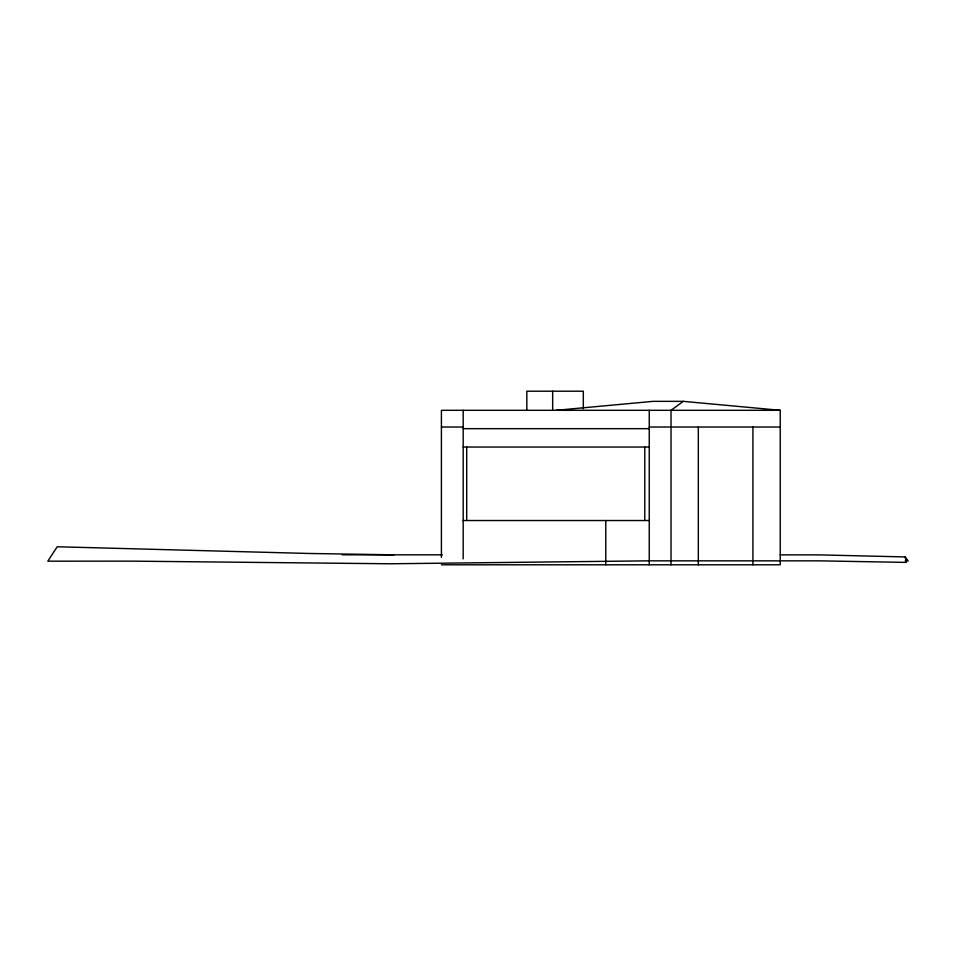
<?xml version="1.0" encoding="UTF-8"?>
<svg xmlns="http://www.w3.org/2000/svg" width="956" height="956" viewBox="0 0 956 956"><rect width="100%" height="100%" fill="white"/><g stroke="black" fill="none" stroke-linecap="round" stroke-linejoin="round"><path stroke-width="1.43" d="M441.409 564.793L780.227 564.793L780.227 410.303L683.277 401.353L671.016 410.303L671.016 564.793M556.213 410.303L653.151 401.353L683.277 401.353M780.227 410.303L441.409 410.303L441.409 557.384M441.409 427.033L463.182 427.033M649.255 427.033L780.227 427.033M463.182 428.67L649.255 428.67M463.182 447.038L649.255 447.038M463.182 520.518L649.255 520.518M780.263 554.85L819.077 554.874L905.213 556.93L908.2 560.993L905.213 560.921M342.296 554.827L442.317 554.827M393.908 554.827L308.764 553.464L57.217 546.76L47.8 561.172L133.529 561.16L390.442 563.777L647.821 560.849L819.208 560.849L906.312 562.403L905.213 556.93M752.922 427.033L752.922 564.793M698.322 427.033L698.322 564.793M649.255 410.303L649.255 564.793M644.774 447.038L644.774 520.518M605.781 520.518L605.781 564.793M583.315 408.833L583.315 391.207L526.828 391.207L526.828 410.303M552.664 391.207L552.664 410.303M466.695 447.038L466.695 520.518M463.182 410.303L463.182 558.89"/></g></svg>
